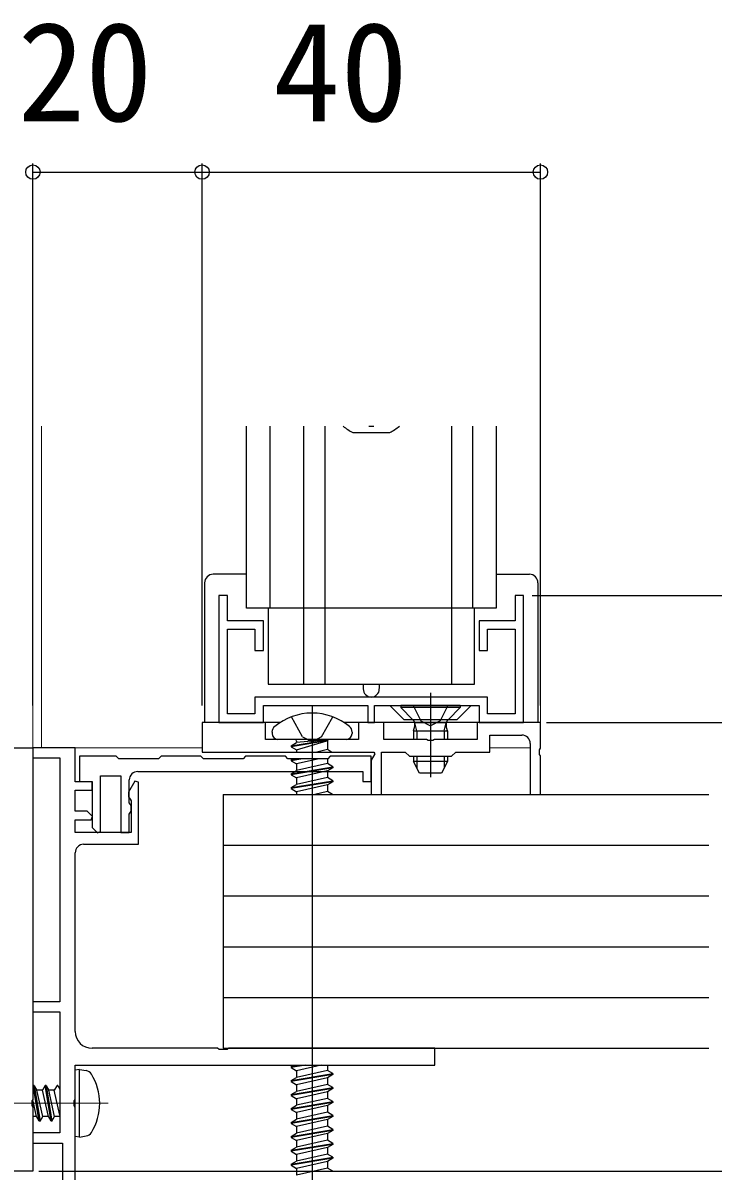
# Model space of a CAD drawing. Units: millimetres, scale not verified. Extents: x -700 to 700, y -1044 to 1037.
# Drawn here: x -451.2 to -369.6, y -458.2 to -322.6 of the extents above; entities that cross this region are included whole.
import ezdxf
from ezdxf.enums import TextEntityAlignment as Align

# ---------------------------------------------------------------- set-up
doc = ezdxf.new("R2010")
doc.units = ezdxf.units.MM
doc.header["$LTSCALE"] = 6
for name, color, linetype in [('0-3_YKK_11', 7, 'Continuous'), ('0-4_YKK_11E', 7, 'Continuous'), ('0-6_YKK_13', 4, 'Continuous'), ('0-7_YKK_D', 6, 'Continuous')]:
    doc.layers.add(name, color=color, linetype=linetype)
doc.layers.add('0-5_YKK_12', color=2, linetype='Continuous', lineweight=18)
doc.styles.add('ＭＳ ゴシック', font='')
doc.styles.get('ＭＳ ゴシック').set_extended_font_data('MS Gothic')

msp = doc.modelspace()

# ---------------------------------------------------------------- linework, layer by layer
at = {"layer": '0-3_YKK_11'}
msp.add_line((-444.998, -441.727), (-444.998, -420.627), dxfattribs=at)
msp.add_lwpolyline([(-396.249, -402.226), (-423.749, -402.226), (-423.749, -404.226), (-426.999, -404.226), (-426.999, -394.226), (-423.749, -394.226), (-423.749, -396.726), (-422.749, -396.726), (-422.749, -393.226), (-426.999, -393.226), (-426.999, -390.226), (-427.999, -390.226), (-427.999, -405.226), (-422.749, -405.226), (-422.749, -403.226), (-410.399, -403.226), (-410.399, -405.226), (-409.599, -405.226), (-409.599, -403.226), (-397.249, -403.226), (-397.249, -405.226), (-391.999, -405.226), (-391.999, -390.226), (-392.999, -390.226), (-392.999, -393.226), (-397.249, -393.226), (-397.249, -396.726), (-396.249, -396.726), (-396.249, -394.226), (-392.999, -394.226), (-392.999, -404.226), (-396.249, -404.226)], close=True, dxfattribs=at)
for points in [[(-391.198, -407.726), (-391.198, -413.726), (-389.998, -413.726), (-389.998, -409.184), (-390.118, -409.001), (-390.118, -408.451), (-389.998, -408.268), (-389.998, -405.226), (-397.498, -405.226), (-397.498, -407.226), (-402.54, -407.226), (-402.723, -407.346), (-403.273, -407.346), (-403.457, -407.226), (-408.498, -407.226), (-408.498, -405.226), (-411.498, -405.226), (-411.498, -407.226), (-416.54, -407.226), (-416.723, -407.346), (-417.273, -407.346), (-417.457, -407.226), (-422.498, -407.226), (-422.498, -405.226), (-429.998, -405.226), (-429.998, -408.726)], [(-429.998, -408.726), (-409.714, -408.726), (-409.583, -408.953), (-409.998, -409.672), (-409.998, -413.726), (-408.798, -413.726), (-408.798, -408.726), (-405.998, -408.726), (-405.498, -409.226), (-400.498, -409.226), (-399.998, -408.726), (-395.998, -408.726), (-395.998, -406.726), (-392.198, -406.726)], [(-460, -408.226), (-450, -408.226), (-450, -449.768), (-450.12, -449.951), (-450.12, -450.501), (-450, -450.684), (-450, -458.226), (-478, -458.226)], [(-443.998, -419.627), (-437.498, -419.627), (-437.498, -412.296), (-437.943, -412.177), (-438.698, -413.486), (-438.698, -414.027), (-438.518, -414.302), (-438.398, -414.485), (-438.398, -418.227), (-444.998, -418.227), (-444.998, -416.727), (-443.123, -416.727), (-442.962, -416.339), (-443.574, -415.727), (-444.998, -415.727), (-444.998, -413.227), (-442.998, -413.227), (-442.998, -412.227), (-444.998, -412.227), (-444.998, -408.227), (-449.998, -408.227), (-449.998, -409.427), (-446.798, -409.427), (-446.798, -438.227), (-449.998, -438.227), (-449.998, -439.427), (-446.798, -439.427), (-446.798, -453.727), (-449.998, -453.727), (-449.998, -454.927), (-446.498, -454.927), (-446.498, -463.227)], [(-437.599, -411.026), (-410.999, -411.026), (-410.999, -412.226), (-409.999, -412.226), (-409.999, -409.226), (-414.849, -409.226), (-415.149, -409.526), (-419.849, -409.526), (-420.149, -409.226), (-424.849, -409.226), (-425.149, -409.526), (-429.849, -409.526), (-430.149, -409.226), (-434.849, -409.226), (-435.149, -409.526), (-439.849, -409.526), (-440.149, -409.226), (-444.499, -409.226), (-444.499, -412.226), (-442.999, -412.226), (-442.999, -417.65), (-442.37, -418.28), (-441.999, -418.126), (-441.999, -411.526), (-439.599, -411.526), (-439.599, -418.226), (-438.599, -418.226), (-438.599, -416.072), (-438.399, -415.726), (-438.399, -415.126), (-438.519, -414.886), (-438.599, -414.726), (-438.599, -412.026)], [(-444.998, -445.727), (-402.498, -445.727), (-402.498, -443.727), (-426.828, -443.727), (-427.019, -443.87), (-427.978, -443.87), (-428.169, -443.727), (-442.998, -443.727)], [(-449.398, -460.927), (-449.898, -460.927), (-449.898, -463.227), (-451.498, -463.227), (-451.498, -478.227), (-449.498, -478.227), (-449.498, -472.685), (-449.618, -472.502), (-449.618, -471.952), (-449.498, -471.768), (-449.498, -464.727), (-444.998, -464.727), (-444.998, -450.685), (-445.118, -450.502), (-445.118, -449.952), (-444.998, -449.768), (-444.998, -445.727)]]:
    msp.add_lwpolyline(points, dxfattribs=at)
for centre, radius, start, end in [((-392.198, -407.726), 1, 0.00001, 89.99999), ((-437.599, -412.026), 1, 90.00001, 179.99999), ((-443.998, -420.627), 1, 90.00001, 179.99999), ((-442.998, -441.727), 2, 180.00001, 269.99999)]:
    msp.add_arc(centre, radius, start, end, dxfattribs=at)
at = {"layer": '0-4_YKK_11E'}
msp.add_lwpolyline([(-398.185, -403.226), (-399.892, -404.933), (-406.106, -404.933), (-407.813, -403.226)], dxfattribs=at)
at = {"layer": '0-5_YKK_12'}
for p, q in [((-449.999, -370.216), (-449.999, -458.225)), ((-449, -370.216), (-449, -408.227)), ((-390, -370.216), (-390, -408.227)), ((-449.999, -408.225), (-460, -408.225)), ((-449.999, -408.227), (-429.998, -408.227)), ((-395.998, -408.227), (-391.198, -408.227)), ((-390, -408.227), (-389.999, -408.227)), ((-441.098, -450.227), (-461.998, -450.227)), ((-450, -458.225), (-520, -458.225))]:
    msp.add_line(p, q, dxfattribs=at)
at = {"layer": '0-6_YKK_13'}
for p, q in [((-421.999, -370.216), (-421.999, -391.726)), ((-417.999, -370.216), (-417.999, -391.726)), ((-415.499, -370.216), (-415.499, -391.726)), ((-400.499, -370.216), (-400.499, -391.726)), ((-397.999, -391.726), (-397.999, -370.216)), ((-395.249, -370.216), (-395.249, -391.726)), ((-412.179, -370.976), (-407.82, -370.976)), ((-424.749, -387.726), (-428.699, -387.726)), ((-395.249, -387.726), (-391.299, -387.726)), ((-429.699, -388.726), (-429.699, -405.226)), ((-395.249, -391.726), (-424.749, -391.726)), ((-422.199, -391.726), (-422.199, -400.726)), ((-397.799, -391.726), (-422.199, -391.726)), ((-417.999, -391.726), (-417.999, -400.726)), ((-415.499, -391.726), (-415.499, -400.726)), ((-400.499, -391.726), (-400.499, -400.726)), ((-410.949, -400.726), (-410.949, -401.226)), ((-409.049, -400.726), (-409.049, -401.226)), ((-402.998, -401.726), (-402.998, -411.714)), ((-416.998, -403.326), (-416.998, -468.426)), ((-399.498, -403.226), (-406.498, -403.226)), ((-399.498, -403.476), (-406.498, -403.476)), ((-405.048, -403.226), (-404.143, -405.041)), ((-399.498, -403.476), (-400.928, -404.906)), ((-399.498, -403.226), (-399.498, -403.476)), ((-420.765, -405.226), (-429.699, -405.226)), ((-418.124, -406.926), (-419.448, -404.569)), ((-415.873, -406.926), (-414.548, -404.569)), ((-404.873, -405.226), (-401.124, -405.226)), ((-404.619, -406.226), (-404.859, -405.276)), ((-404.143, -405.041), (-402.998, -405.65)), ((-401.377, -406.226), (-401.138, -405.276)), ((-421.733, -406.364), (-421.733, -406.526)), ((-412.263, -406.364), (-412.263, -406.526)), ((-404.998, -406.226), (-404.858, -405.665)), ((-404.998, -406.226), (-404.998, -407.226)), ((-404.619, -406.226), (-404.619, -407.226)), ((-401.377, -406.226), (-401.377, -407.226)), ((-400.998, -406.226), (-400.998, -407.226)), ((-412.963, -407.226), (-421.033, -407.226)), ((-415.233, -407.403), (-419.47, -408.109)), ((-419.47, -407.991), (-418.823, -407.617)), ((-419.47, -407.991), (-419.47, -408.109)), ((-419.47, -407.991), (-419.47, -408.109)), ((-419.47, -408.109), (-418.823, -408.483)), ((-415.233, -407.285), (-418.823, -407.617)), ((-418.823, -408.483), (-415.233, -407.403)), ((-418.823, -407.426), (-418.823, -407.617)), ((-418.124, -406.926), (-416.998, -407.524)), ((-415.873, -406.926), (-416.998, -407.524)), ((-415.174, -407.426), (-415.174, -408.441)), ((-419.47, -409.639), (-419.275, -409.526)), ((-419.47, -409.639), (-418.793, -409.526)), ((-418.086, -409.526), (-419.47, -409.757)), ((-418.823, -408.483), (-418.823, -408.726)), ((-416.146, -409.526), (-418.823, -410.13)), ((-415.174, -408.441), (-416.435, -408.726)), ((-414.681, -408.726), (-415.174, -408.441)), ((-415.174, -409.509), (-415.174, -410.089)), ((-404.998, -409.226), (-404.998, -409.826)), ((-404.619, -409.226), (-404.619, -410.584)), ((-401.377, -409.226), (-401.377, -410.584)), ((-400.998, -409.226), (-400.998, -409.826)), ((-419.47, -409.639), (-419.47, -409.757)), ((-419.47, -409.757), (-418.823, -410.13)), ((-419.47, -411.287), (-414.527, -410.463)), ((-414.527, -410.581), (-419.47, -411.405)), ((-419.47, -411.287), (-418.823, -410.913)), ((-415.174, -410.089), (-418.823, -410.913)), ((-418.823, -410.13), (-418.823, -410.913)), ((-414.527, -410.463), (-415.174, -410.089)), ((-415.174, -410.954), (-415.174, -411.737)), ((-414.527, -410.463), (-414.527, -410.581)), ((-400.998, -409.826), (-404.998, -409.826)), ((-404.298, -411.226), (-404.998, -409.826)), ((-400.998, -409.826), (-401.698, -411.226)), ((-419.47, -411.287), (-419.47, -411.405)), ((-419.47, -411.405), (-418.823, -411.778)), ((-419.47, -412.935), (-414.527, -412.111)), ((-414.527, -412.228), (-419.47, -413.052)), ((-415.174, -411.737), (-418.823, -412.561)), ((-418.823, -411.778), (-418.823, -412.561)), ((-414.527, -412.111), (-415.174, -411.737)), ((-414.527, -412.111), (-414.527, -412.228)), ((-401.698, -411.226), (-404.298, -411.226)), ((-419.47, -412.935), (-418.823, -412.561)), ((-419.47, -412.935), (-419.47, -413.052)), ((-419.47, -413.052), (-418.823, -413.426)), ((-418.823, -413.426), (-418.823, -413.726)), ((-415.174, -413.385), (-416.685, -413.726)), ((-415.174, -412.602), (-415.174, -413.385)), ((-414.583, -413.726), (-415.174, -413.385)), ((-427.499, -413.726), (-370.098, -413.726)), ((-427.499, -419.726), (-370.098, -419.726)), ((-427.499, -425.726), (-370.098, -425.726)), ((-427.499, -431.726), (-370.098, -431.726)), ((-427.499, -437.726), (-370.098, -437.726)), ((-444.498, -446.227), (-444.998, -446.315)), ((-444.498, -446.227), (-443.696, -446.368)), ((-444.498, -454.227), (-444.498, -446.227)), ((-417.772, -445.727), (-419.47, -446.01)), ((-419.47, -445.892), (-418.478, -445.727)), ((-419.47, -445.892), (-419.184, -445.727)), ((-419.47, -445.892), (-419.47, -446.01)), ((-419.47, -446.01), (-418.823, -446.384)), ((-415.914, -445.727), (-418.823, -446.384)), ((-415.174, -445.727), (-415.174, -446.342)), ((-444.998, -454.139), (-444.998, -446.315)), ((-419.47, -447.54), (-414.527, -446.716)), ((-414.527, -446.834), (-419.47, -447.658)), ((-419.47, -447.54), (-418.823, -447.166)), ((-419.47, -447.54), (-419.47, -447.658)), ((-415.174, -446.342), (-418.823, -447.166)), ((-418.823, -446.384), (-418.823, -447.166)), ((-414.527, -446.716), (-415.174, -446.342)), ((-415.174, -447.208), (-415.174, -447.99)), ((-414.527, -446.716), (-414.527, -446.834)), ((-449.948, -448.127), (-450, -448.216)), ((-449.248, -452.327), (-449.948, -448.127)), ((-449.848, -448.127), (-449.948, -448.127)), ((-449.848, -448.127), (-449.148, -452.327)), ((-449.848, -448.127), (-449.531, -448.677)), ((-448.831, -451.777), (-449.531, -448.677)), ((-448.866, -448.677), (-449.531, -448.677)), ((-448.548, -448.127), (-448.866, -448.677)), ((-447.848, -452.327), (-448.548, -448.127)), ((-448.448, -448.127), (-448.548, -448.127)), ((-448.448, -448.127), (-447.748, -452.327)), ((-448.448, -448.127), (-448.131, -448.677)), ((-447.431, -451.777), (-448.131, -448.677)), ((-447.466, -448.677), (-448.131, -448.677)), ((-447.148, -448.127), (-447.466, -448.677)), ((-446.798, -451.633), (-447.466, -448.677)), ((-447.048, -448.127), (-447.148, -448.127)), ((-447.048, -448.127), (-446.798, -448.56)), ((-419.47, -447.658), (-418.823, -448.031)), ((-419.47, -449.188), (-414.527, -448.364)), ((-414.527, -448.482), (-419.47, -449.306)), ((-419.47, -449.188), (-418.823, -448.814)), ((-415.174, -447.99), (-418.823, -448.814)), ((-418.823, -448.031), (-418.823, -448.814)), ((-414.527, -448.364), (-415.174, -447.99)), ((-415.174, -448.855), (-415.174, -449.638)), ((-414.527, -448.364), (-414.527, -448.482)), ((-419.47, -449.188), (-419.47, -449.306)), ((-419.47, -449.306), (-418.823, -449.679)), ((-419.47, -450.836), (-414.527, -450.012)), ((-414.527, -450.129), (-419.47, -450.953)), ((-415.174, -449.638), (-418.823, -450.462)), ((-418.823, -449.679), (-418.823, -450.462)), ((-414.527, -450.012), (-415.174, -449.638)), ((-414.527, -450.012), (-414.527, -450.129)), ((-419.47, -450.836), (-418.823, -450.462)), ((-419.47, -450.836), (-419.47, -450.953)), ((-419.47, -450.953), (-418.823, -451.327)), ((-415.174, -451.286), (-418.823, -452.11)), ((-418.823, -451.327), (-418.823, -452.11)), ((-415.174, -450.503), (-415.174, -451.286)), ((-414.527, -451.66), (-415.174, -451.286)), ((-449.566, -451.777), (-450, -451.777)), ((-449.148, -452.327), (-449.248, -452.327)), ((-449.148, -452.327), (-448.831, -451.777)), ((-448.166, -451.777), (-448.831, -451.777)), ((-447.748, -452.327), (-447.848, -452.327)), ((-447.748, -452.327), (-447.431, -451.777)), ((-446.798, -451.777), (-447.431, -451.777)), ((-419.47, -452.484), (-414.527, -451.66)), ((-414.527, -451.777), (-419.47, -452.601)), ((-419.47, -452.484), (-418.823, -452.11)), ((-419.47, -452.484), (-419.47, -452.601)), ((-419.47, -452.601), (-418.823, -452.975)), ((-415.174, -452.934), (-418.823, -453.758)), ((-418.823, -452.975), (-418.823, -453.758)), ((-415.174, -452.151), (-415.174, -452.934)), ((-414.527, -453.308), (-415.174, -452.934)), ((-414.527, -451.66), (-414.527, -451.777)), ((-444.498, -454.227), (-444.998, -454.139)), ((-444.498, -454.227), (-443.696, -454.085)), ((-419.47, -454.131), (-414.527, -453.308)), ((-414.527, -453.425), (-419.47, -454.249)), ((-419.47, -454.131), (-418.823, -453.758)), ((-419.47, -454.131), (-419.47, -454.249)), ((-419.47, -454.249), (-418.823, -454.623)), ((-415.174, -453.799), (-415.174, -454.582)), ((-414.527, -453.308), (-414.527, -453.425)), ((-419.47, -455.779), (-414.527, -454.955)), ((-414.527, -455.073), (-419.47, -455.897)), ((-419.47, -455.779), (-418.823, -455.406)), ((-415.174, -454.582), (-418.823, -455.406)), ((-418.823, -454.623), (-418.823, -455.406)), ((-414.527, -454.955), (-415.174, -454.582)), ((-415.174, -455.447), (-415.174, -456.229)), ((-414.527, -454.955), (-414.527, -455.073)), ((-419.47, -455.779), (-419.47, -455.897)), ((-419.47, -455.897), (-418.823, -456.271)), ((-419.47, -457.427), (-414.527, -456.603)), ((-414.527, -456.721), (-419.47, -457.545)), ((-419.47, -457.427), (-418.823, -457.053)), ((-415.174, -456.229), (-418.823, -457.053)), ((-418.823, -456.271), (-418.823, -457.053)), ((-414.527, -456.603), (-415.174, -456.229)), ((-414.527, -456.603), (-414.527, -456.721)), ((-419.47, -457.427), (-419.47, -457.545)), ((-419.47, -457.545), (-418.823, -457.919)), ((-415.174, -457.877), (-418.823, -458.701)), ((-418.823, -457.919), (-418.823, -458.701)), ((-415.174, -457.095), (-415.174, -457.877)), ((-414.527, -458.251), (-415.174, -457.877))]:
    msp.add_line(p, q, dxfattribs=at)
for points in [[(-421.999, -391.726), (-424.749, -391.726), (-424.749, -370.216)], [(-390.299, -388.726), (-390.299, -405.226), (-413.231, -405.226)], [(-422.199, -400.726), (-397.799, -400.726), (-397.799, -391.726)], [(-406.498, -403.226), (-406.498, -403.476), (-405.069, -404.906)], [(-400.948, -403.226), (-401.853, -405.041), (-402.998, -405.65)], [(-404.998, -406.226), (-400.998, -406.226), (-401.139, -405.665)], [(-419.47, -407.991), (-415.233, -407.285), (-415.233, -407.403)], [(-414.527, -410.581), (-415.174, -410.954), (-418.823, -411.778)], [(-414.527, -412.228), (-415.174, -412.602), (-418.823, -413.426)], [(-427.499, -413.726), (-427.499, -443.726), (-370.098, -443.726)], [(-414.527, -446.834), (-415.174, -447.208), (-418.823, -448.031)], [(-447.848, -452.327), (-448.166, -451.777), (-448.866, -448.677)], [(-414.527, -448.482), (-415.174, -448.855), (-418.823, -449.679)], [(-449.248, -452.327), (-449.566, -451.777), (-450.007, -449.822)], [(-414.527, -450.129), (-415.174, -450.503), (-418.823, -451.327)], [(-414.527, -451.777), (-415.174, -452.151), (-418.823, -452.975)], [(-414.527, -453.425), (-415.174, -453.799), (-418.823, -454.623)], [(-414.527, -455.073), (-415.174, -455.447), (-418.823, -456.271)], [(-414.527, -456.721), (-415.174, -457.095), (-418.823, -457.919)]]:
    msp.add_lwpolyline(points, dxfattribs=at)
for centre, radius, start, end in [((-409.999, -366.476), 5, 228.41223, 244.15807), ((-409.999, -366.226), 4, 265.88718, 274.11282), ((-409.999, -366.476), 5, 295.84193, 311.58777), ((-428.699, -388.726), 1, 90, 180), ((-391.299, -388.726), 1, 0, 90), ((-409.999, -401.276), 0.95, 180, 0), ((-416.998, -411.126), 7, 90, 129.12355), ((-416.998, -411.126), 7, 50.87645, 90), ((-405.634, -405.471), 0.8, 345.96376, 45), ((-400.362, -405.471), 0.8, 135, 194.03624), ((-420.872, -406.364), 0.862, 129.12355, 180), ((-421.033, -406.526), 0.7, 180, 270), ((-412.963, -406.526), 0.7, 270, 0), ((-413.125, -406.364), 0.862, 360, 50.87645), ((-419.023, -407.426), 0.2, 0, 90), ((-414.974, -407.426), 0.2, 90, 180), ((-443.852, -447.255), 0.9, 32.05588, 80), ((-448.598, -450.227), 6.5, 327.94412, 32.05588), ((-443.852, -453.199), 0.9, 280, 327.94412)]:
    msp.add_arc(centre, radius, start, end, dxfattribs=at)
at = {"layer": '0-7_YKK_D'}
for p, q in [((-450, -403.226), (-450, -339.216)), ((-450, -340.216), (-430, -340.216)), ((-430, -403.226), (-430, -339.216)), ((-430, -403.226), (-430, -339.216)), ((-430, -340.216), (-390, -340.216)), ((-390, -403.226), (-390, -339.216)), ((-390.999, -390.226), (-339.067, -390.226)), ((-389.299, -405.226), (-309.067, -405.226)), ((-389.299, -405.226), (-309.067, -405.226)), ((-389.299, -405.226), (-339.067, -405.226)), ((-449.3, -458.226), (-279.067, -458.226)), ((-448.3, -458.226), (-309.067, -458.226))]:
    msp.add_line(p, q, dxfattribs=at)
for centre in [(-450, -340.216), (-430, -340.216), (-430, -340.216), (-390, -340.216)]:
    msp.add_circle(centre, 0.85, dxfattribs=at)

# ---------------------------------------------------------------- texts
at = {"layer": '0-7_YKK_D', "style": 'ＭＳ ゴシック'}
for s, p in [('20', (-451.818, -337.716)), ('40', (-421.636, -337.716))]:
    msp.add_text(s, height=11.73, dxfattribs=at).set_placement(p, align=Align.BOTTOM_LEFT)

doc.saveas('drawing.dxf')
